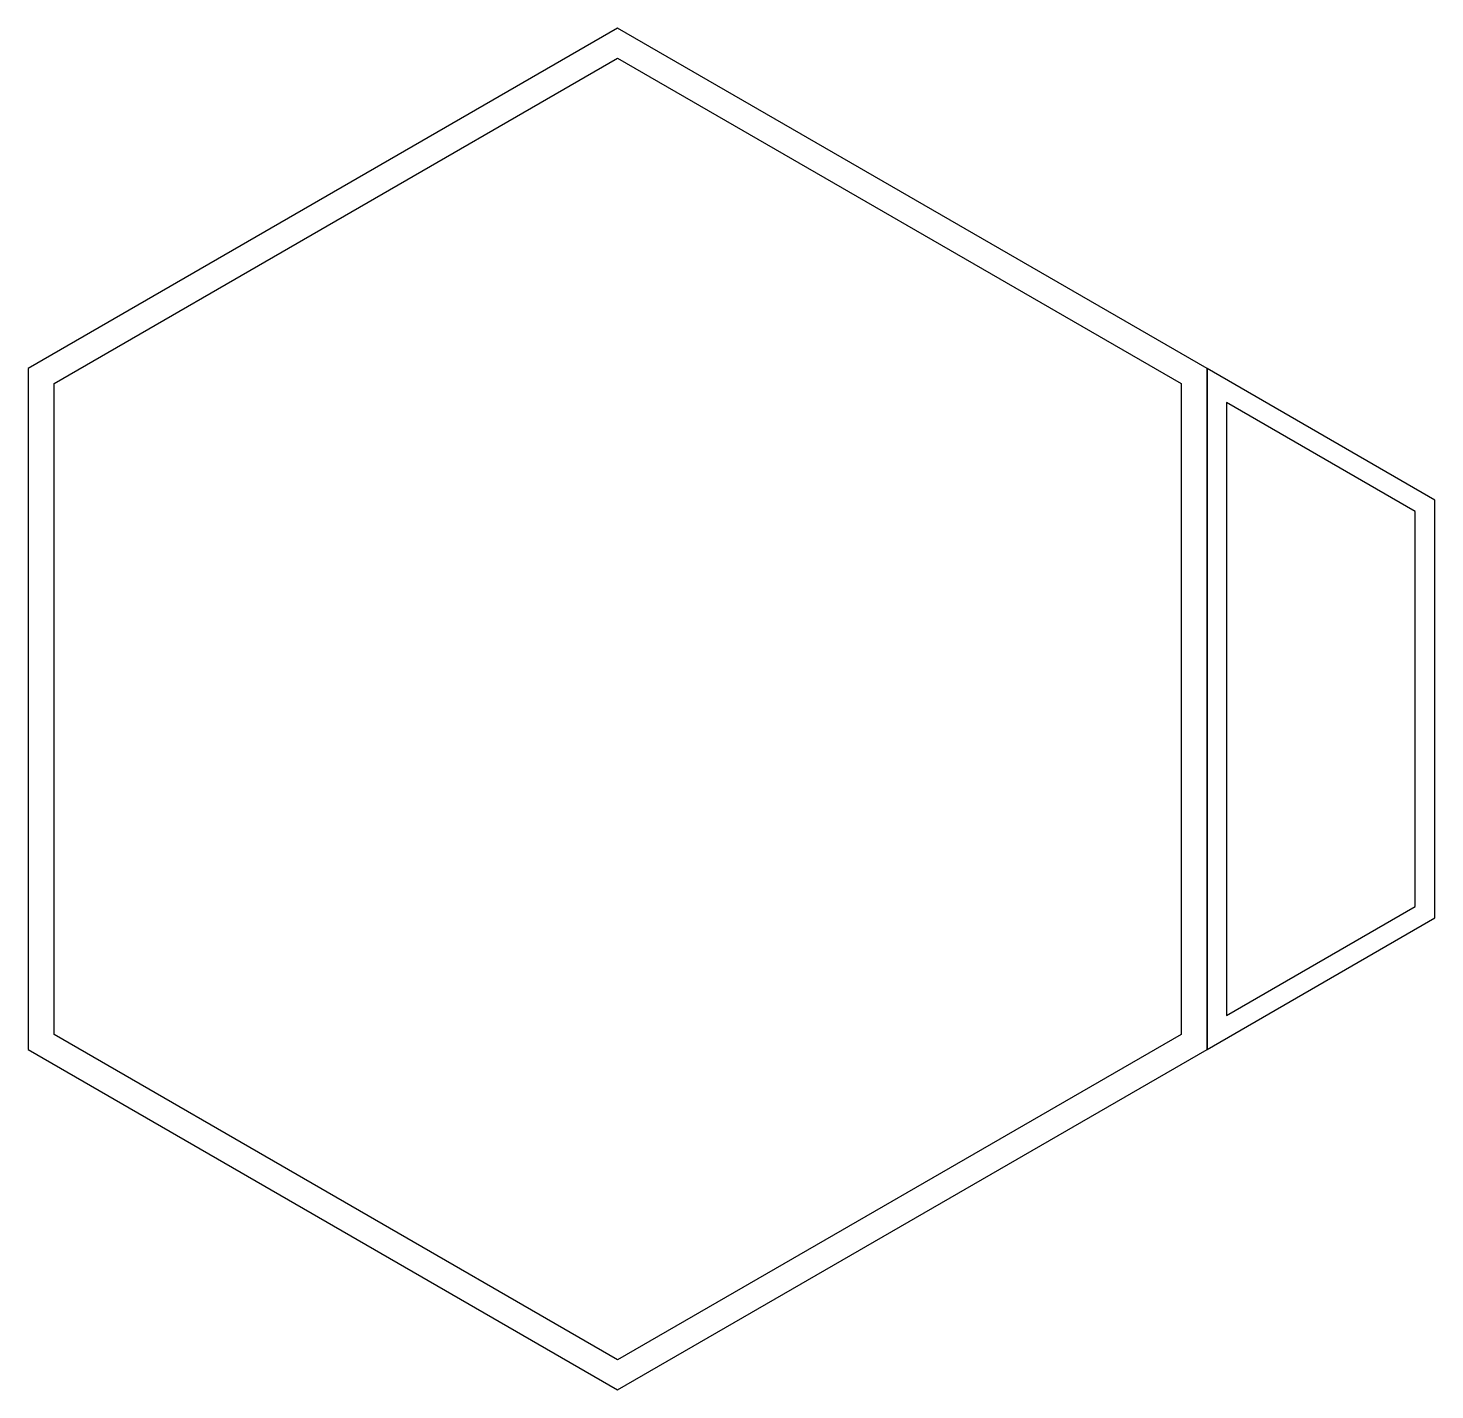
# Model space of a CAD drawing. Header units: millimetres. Extents: x -91 to 126, y -105 to 105.
import ezdxf

# ---------------------------------------------------------------- set-up
doc = ezdxf.new("R2010")
doc.units = ezdxf.units.MM
doc.layers.get('0').update_dxf_attribs({"linetype": 'CONTINUOUS'})

msp = doc.modelspace()

# ---------------------------------------------------------------- linework, layer by layer
msp.add_line((0, -104.62), (90.6, -52.31))
for points in [[(90.6, 52.31), (0, 104.62), (-90.6, 52.31), (-90.6, -52.31), (0, -104.62), (90.6, -52.31)], [(-86.6, 50), (0, 100), (86.6, 50), (86.6, -50), (0, -100), (-86.6, -50)], [(90.6, -52.31), (125.6, -32.1), (125.6, 32.1), (90.6, 52.31)], [(122.6, 30.37), (93.6, 47.11), (93.6, -47.11), (122.6, -30.37)]]:
    msp.add_lwpolyline(points, close=True)

doc.saveas('drawing.dxf')
